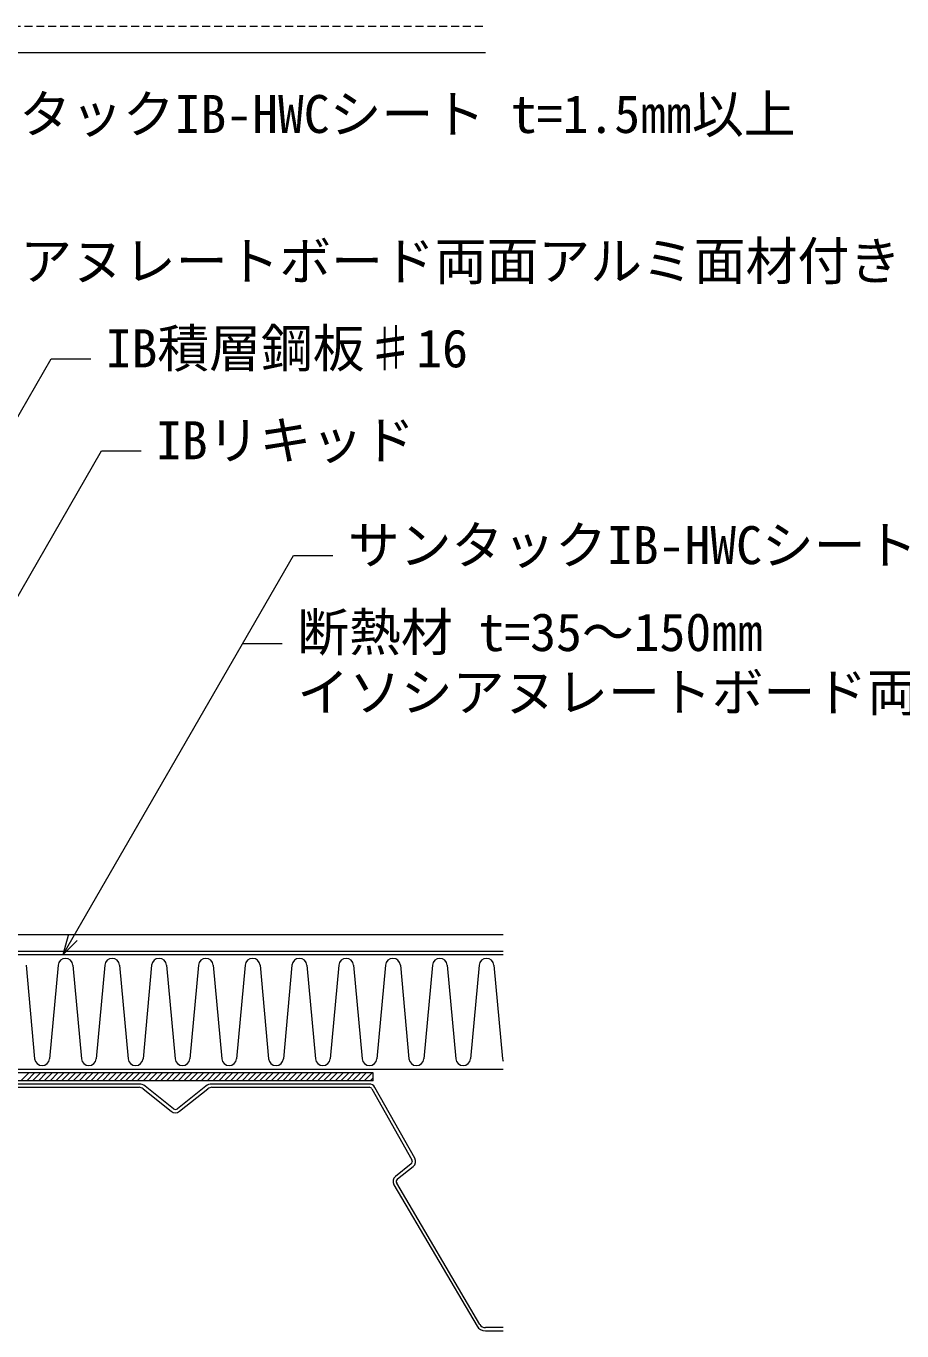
# Model space of a CAD drawing. Units: millimetres, scale not verified. Extents: x -840 to 840, y -594 to 594.
# Drawn here: x 274.9 to 541, y -258.9 to 137.5 of the extents above; entities that cross this region are included whole.
import ezdxf
from ezdxf.enums import TextEntityAlignment as Align

# ---------------------------------------------------------------- set-up
doc = ezdxf.new("R2010")
doc.units = ezdxf.units.MM
doc.header["$LTSCALE"] = 2
doc.linetypes.add('DASHED1', pattern=[1.8, 1.2, -0.6])
for name, color, linetype, lineweight in [('0-2_タイトル文字', 5, 'Continuous', 9), ('0-6_断熱材', 4, 'Continuous', 9), ('0-7_躯体', 7, 'Continuous', 9), ('0-8_基準線(IBｼｰﾄ)', 7, 'Continuous', 9), ('0-9_寸法線', 7, 'Continuous', 9), ('0-F_鋼材(受け鋼鈑)', 7, 'Continuous', 9)]:
    doc.layers.add(name, color=color, linetype=linetype, lineweight=lineweight)
doc.styles.add('ＭＳ ゴシック', font='')
doc.styles.get('ＭＳ ゴシック').set_extended_font_data('MS Gothic')

msp = doc.modelspace()

# ---------------------------------------------------------------- linework, layer by layer
at = {"layer": '0-6_断熱材'}
for p, q in [((274.901, -147.743), (277.501, -176.211)), ((284.609, -147.743), (282.008, -176.211)), ((289.116, -147.743), (291.716, -176.211)), ((298.824, -147.743), (296.223, -176.211)), ((303.33, -147.743), (305.931, -176.211)), ((313.038, -147.743), (310.438, -176.211)), ((317.545, -147.743), (320.146, -176.211)), ((327.253, -147.743), (324.652, -176.211)), ((331.76, -147.743), (334.36, -176.211)), ((341.468, -147.743), (338.867, -176.211)), ((345.975, -147.743), (348.575, -176.211)), ((355.682, -147.743), (353.082, -176.211)), ((360.189, -147.743), (362.79, -176.211)), ((369.897, -147.743), (367.297, -176.211)), ((374.404, -147.743), (377.005, -176.211)), ((384.112, -147.743), (381.511, -176.211)), ((388.619, -147.743), (391.219, -176.211)), ((398.327, -147.743), (395.726, -176.211)), ((402.834, -147.743), (405.434, -176.211)), ((412.541, -147.743), (409.941, -176.211)), ((417.048, -147.743), (419.649, -176.211))]:
    msp.add_line(p, q, dxfattribs=at)
at = {"layer": '0-6_断熱材', "color": 7}
msp.add_lwpolyline([(419.839, -179.477), (119.839, -179.477), (119.839, -144.477), (419.839, -144.477)], dxfattribs=at)
at = {"layer": '0-6_断熱材'}
for centre, start, end in [((286.862, -147.954), 5.35135, 174.64865), ((301.077, -147.954), 5.35135, 174.64865), ((315.292, -147.954), 5.35135, 174.64865), ((329.506, -147.954), 5.35135, 174.64865), ((343.721, -147.954), 5.35135, 174.64865), ((357.936, -147.954), 5.35135, 174.64865), ((372.151, -147.954), 5.35135, 174.64865), ((386.365, -147.954), 5.35135, 174.64865), ((400.58, -147.954), 5.35135, 174.64865), ((414.795, -147.954), 5.35135, 174.64865), ((279.755, -176), 185.35135, 354.64865), ((293.97, -176), 185.35135, 354.64865), ((308.184, -176), 185.35135, 354.64865), ((322.399, -176), 185.35135, 354.64865), ((336.614, -176), 185.35135, 354.64865), ((350.829, -176), 185.35135, 354.64865), ((365.043, -176), 185.35135, 354.64865), ((379.258, -176), 185.35135, 354.64865), ((393.473, -176), 185.35135, 354.64865), ((407.687, -176), 185.35135, 354.64865), ((421.902, -176), 185.35135, 204.27964)]:
    msp.add_arc(centre, 2.263, start, end, dxfattribs=at)
at = {"layer": '0-7_躯体', "linetype": 'DASHED1'}
msp.add_line((-175.561, 137.523), (414.439, 137.523), dxfattribs=at)
at = {"layer": '0-7_躯体'}
msp.add_line((-175.561, 129.523), (414.439, 129.523), dxfattribs=at)
at = {"layer": '0-8_基準線(IBｼｰﾄ)'}
for p, q in [((227.936, -138.477), (419.839, -138.477)), ((226.596, -143.477), (419.839, -143.477))]:
    msp.add_line(p, q, dxfattribs=at)
at = {"layer": '0-9_寸法線'}
for p, q in [((180.489, -140.31), (282.54, 36.45)), ((282.54, 36.45), (294.54, 36.45)), ((218.02, -129.689), (297.818, 8.527)), ((297.818, 8.527), (309.818, 8.527)), ((340.736, -50.007), (352.736, -50.007))]:
    msp.add_line(p, q, dxfattribs=at)
for points in [[(286.195, -144.477), (356.133, -23.339), (368.133, -23.339)], [(290.437, -140.234), (286.195, -144.477), (287.748, -138.681)]]:
    msp.add_lwpolyline(points, dxfattribs=at)
at = {"layer": '0-F_鋼材(受け鋼鈑)'}
for p, q in [((380.306, -180.477), (118.839, -180.477)), ((273.326, -182.877), (275.726, -180.477)), ((275.093, -182.877), (277.493, -180.477)), ((276.861, -182.877), (279.261, -180.477)), ((278.629, -182.877), (281.029, -180.477)), ((280.397, -182.877), (282.797, -180.477)), ((282.164, -182.877), (284.564, -180.477)), ((283.932, -182.877), (286.332, -180.477)), ((285.7, -182.877), (288.1, -180.477)), ((287.468, -182.877), (289.868, -180.477)), ((289.235, -182.877), (291.635, -180.477)), ((291.003, -182.877), (293.403, -180.477)), ((292.771, -182.877), (295.171, -180.477)), ((294.539, -182.877), (296.939, -180.477)), ((296.307, -182.877), (298.707, -180.477)), ((298.074, -182.877), (300.474, -180.477)), ((299.842, -182.877), (302.242, -180.477)), ((301.61, -182.877), (304.01, -180.477)), ((303.378, -182.877), (305.778, -180.477)), ((305.145, -182.877), (307.545, -180.477)), ((306.913, -182.877), (309.313, -180.477)), ((308.681, -182.877), (311.081, -180.477)), ((310.449, -182.877), (312.849, -180.477)), ((312.216, -182.877), (314.616, -180.477)), ((313.984, -182.877), (316.384, -180.477)), ((315.752, -182.877), (318.152, -180.477)), ((317.52, -182.877), (319.92, -180.477)), ((319.287, -182.877), (321.687, -180.477)), ((321.055, -182.877), (323.455, -180.477)), ((322.823, -182.877), (325.223, -180.477)), ((324.591, -182.877), (326.991, -180.477)), ((326.359, -182.877), (328.759, -180.477)), ((328.126, -182.877), (330.526, -180.477)), ((329.894, -182.877), (332.294, -180.477)), ((331.662, -182.877), (334.062, -180.477)), ((333.43, -182.877), (335.83, -180.477)), ((335.197, -182.877), (337.597, -180.477)), ((336.965, -182.877), (339.365, -180.477)), ((338.733, -182.877), (341.133, -180.477)), ((340.501, -182.877), (342.901, -180.477)), ((342.268, -182.877), (344.668, -180.477)), ((344.036, -182.877), (346.436, -180.477)), ((345.804, -182.877), (348.204, -180.477)), ((347.572, -182.877), (349.972, -180.477)), ((349.34, -182.877), (351.74, -180.477)), ((351.107, -182.877), (353.507, -180.477)), ((352.875, -182.877), (355.275, -180.477)), ((354.643, -182.877), (357.043, -180.477)), ((356.411, -182.877), (358.811, -180.477)), ((358.178, -182.877), (360.578, -180.477)), ((359.946, -182.877), (362.346, -180.477)), ((361.714, -182.877), (364.114, -180.477)), ((363.482, -182.877), (365.882, -180.477)), ((365.249, -182.877), (367.649, -180.477)), ((367.017, -182.877), (369.417, -180.477)), ((368.785, -182.877), (371.185, -180.477)), ((370.553, -182.877), (372.953, -180.477)), ((372.32, -182.877), (374.72, -180.477)), ((374.088, -182.877), (376.488, -180.477)), ((375.856, -182.877), (378.256, -180.477)), ((377.624, -182.877), (380.024, -180.477)), ((379.392, -182.877), (380.306, -181.962)), ((380.306, -182.877), (380.306, -180.477)), ((380.306, -182.877), (116.439, -182.877)), ((309.207, -183.877), (261.439, -183.877)), ((261.439, -184.877), (309.207, -184.877)), ((310.456, -185.315), (319.023, -192.169)), ((319.648, -191.388), (311.081, -184.534)), ((329.464, -184.534), (320.897, -191.388)), ((321.522, -192.169), (330.089, -185.315)), ((379.106, -183.877), (331.339, -183.877)), ((331.339, -184.877), (379.106, -184.877)), ((379.977, -185.385), (392.137, -206.879)), ((393.008, -206.386), (380.847, -184.892)), ((391.887, -208.155), (387.121, -211.926)), ((387.741, -212.71), (392.508, -208.94)), ((412.764, -256.892), (387.5, -214.002)), ((386.638, -214.509), (411.902, -257.4)), ((419.839, -257.877), (414.487, -257.877)), ((414.487, -258.877), (419.839, -258.877))]:
    msp.add_line(p, q, dxfattribs=at)
for centre, radius, start, end in [((309.207, -186.877), 3, 51.34073, 90), ((309.207, -186.877), 2, 51.34073, 90), ((331.339, -186.877), 3, 90, 128.66027), ((331.339, -186.877), 2, 90, 128.66027), ((379.106, -185.877), 2, 29.5, 90), ((379.106, -185.877), 1, 29.5, 90), ((320.273, -190.607), 2, 231.34073, 308.66027), ((320.273, -190.607), 1, 231.34073, 308.66027), ((391.267, -207.371), 1, 308.34312, 29.5), ((391.267, -207.371), 2, 308.34312, 29.5), ((388.361, -213.494), 2, 128.34312, 210.5), ((388.361, -213.494), 1, 128.34312, 210.5), ((414.487, -255.877), 3, 210.5, 270), ((414.487, -255.877), 2, 210.5, 270)]:
    msp.add_arc(centre, radius, start, end, dxfattribs=at)

# ---------------------------------------------------------------- texts
at = {"layer": '0-2_タイトル文字', "color": 7, "style": 'ＭＳ ゴシック'}
for s, p in [('サンタックIB-HWCシート t=1.5㎜以上', (241.318, 101.587)), ('イソシアヌレートボード両面アルミ面材付き', (225.921, 56.919)), ('IB積層鋼板♯16', (299.08, 30.391)), ('IBリキッド', (314.359, 2.468)), ('サンタックIB-HWCシート t=1.5㎜以上', (372.674, -29.398)), ('断熱材 t=35～150㎜', (357.287, -55.805)), ('イソシアヌレートボード両面アルミ面材付き', (357.277, -74.066))]:
    msp.add_text(s, height=11.54, dxfattribs=at).set_placement(p, align=Align.BOTTOM_LEFT)

doc.saveas('drawing.dxf')
